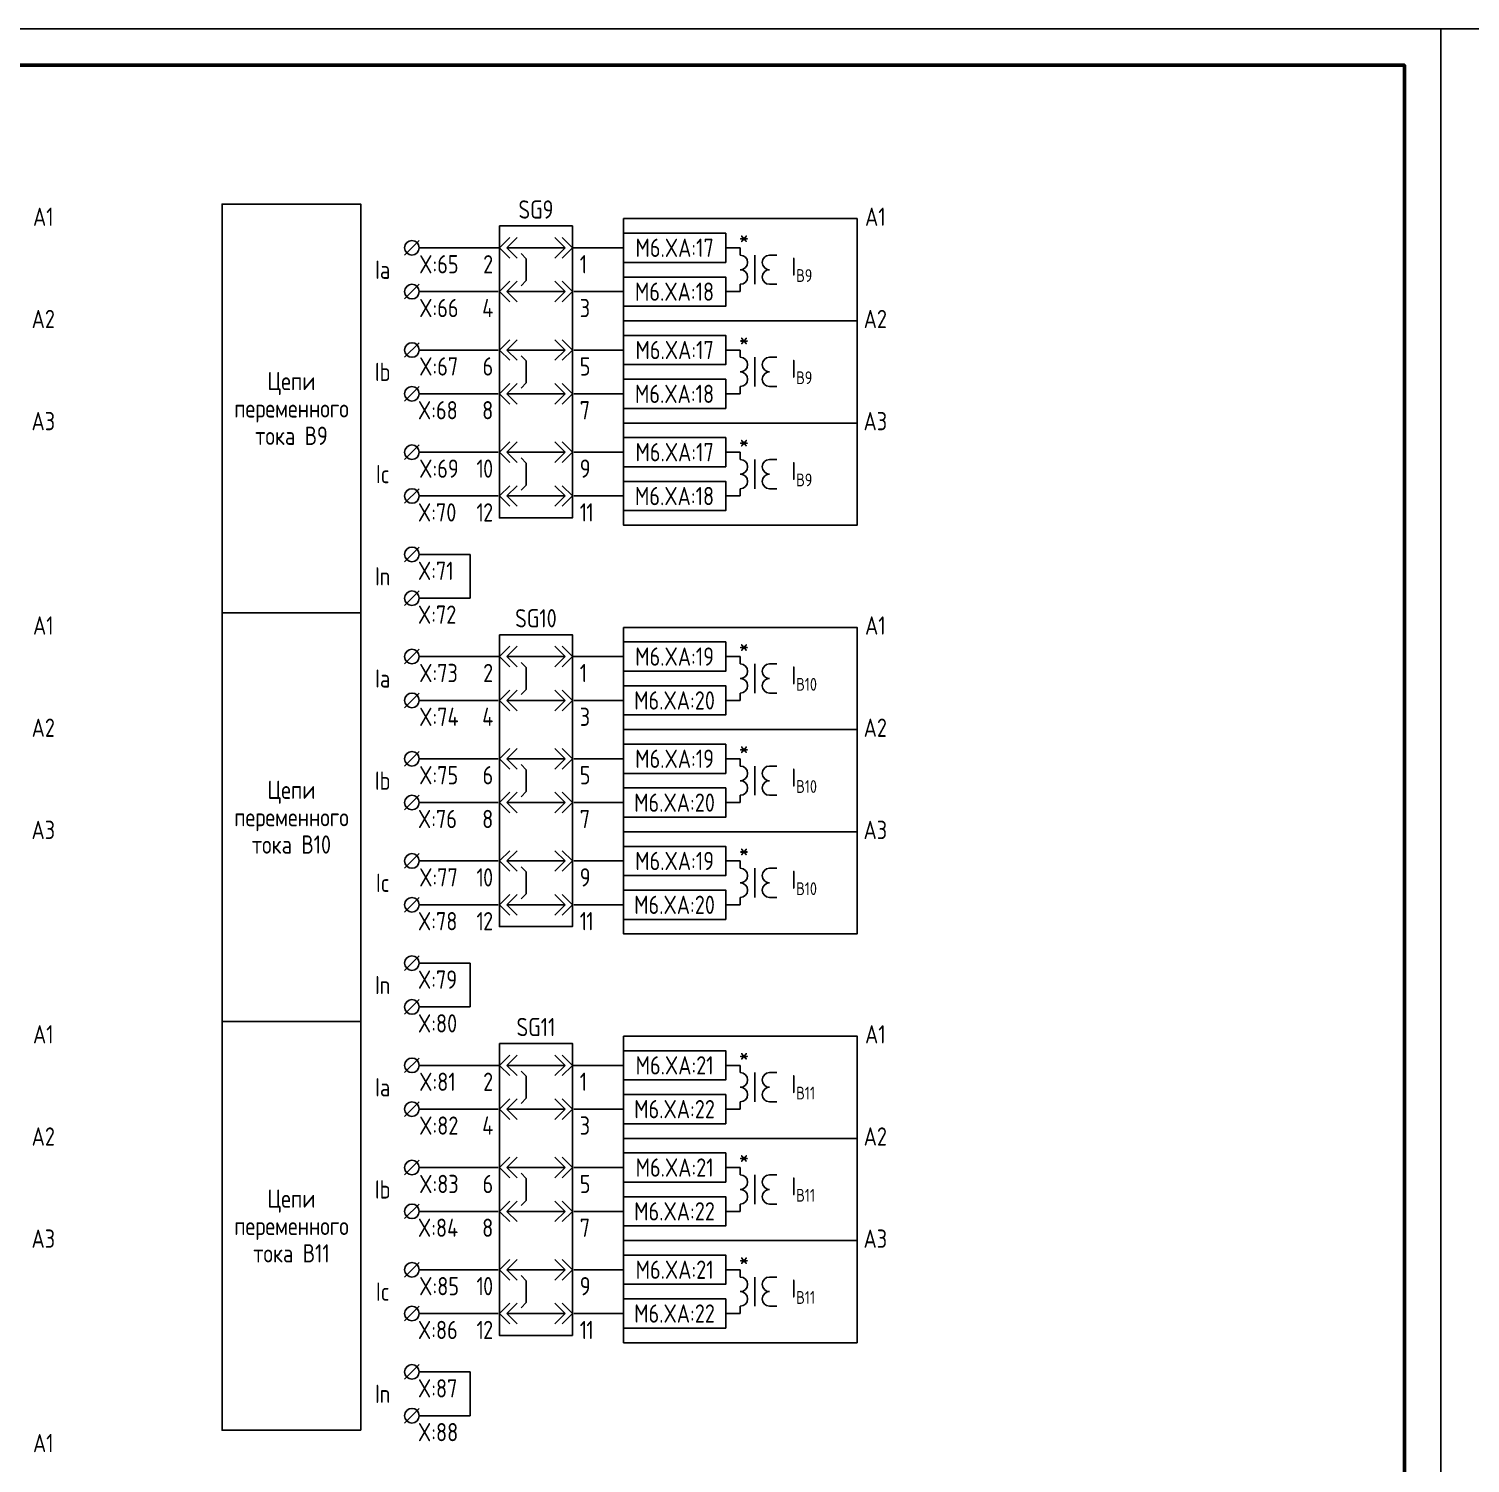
# Model space of a CAD drawing. Header units: millimetres. Extents: x -1050 to 7068, y 0 to 517.
# Drawn here: x 226.7 to 424.2, y 100.5 to 297 of the extents above; entities that cross this region are included whole.
import ezdxf

# ---------------------------------------------------------------- set-up
doc = ezdxf.new("R2010")
doc.units = ezdxf.units.MM
doc.styles.add('Gost_type_A', font='GOST_A.TTF')

# ---------------------------------------------------------------- blocks, each defined once
blk = doc.blocks.new('Формат_А3')
blk.add_lwpolyline([(-420, 297), (0, 297), (0, 0), (-420, 0)], close=True)
at = {"lineweight": 50}
blk.add_lwpolyline([(-400, 292), (-5, 292), (-5, 5), (-400, 5)], close=True, dxfattribs=at)
blk = doc.blocks.new('БИ_разъем')
for p, q in [((0, 0), (1.41, 1.41)), ((0, 0), (1.41, 1.41)), ((0, 0), (1.41, -1.41)), ((0, 0), (1.41, -1.41)), ((1, 0), (2.41, 1.41)), ((1, 0), (2.41, -1.41)), ((1, 0), (9, 0)), ((9, 0), (7.59, 1.41)), ((9, 0), (7.59, -1.41)), ((10, 0), (8.59, 1.41)), ((10, 0), (8.59, 1.41)), ((10, 0), (8.59, -1.41)), ((10, 0), (8.59, -1.41))]:
    blk.add_line(p, q)
blk = doc.blocks.new('БИ_перемычка')
for p, q in [((2.97, -0.79), (3.67, -1.5)), ((3.67, -1.5), (3.67, -4.5)), ((2.97, -5.21), (3.67, -4.5))]:
    blk.add_line(p, q)

msp = doc.modelspace()

# ---------------------------------------------------------------- linework, layer by layer
for p, q in [((280.19, 268), (278.19, 266)), ((280.19, 267), (291.19, 267)), ((301.19, 267), (308.19, 267)), ((324.19, 267), (322.19, 267)), ((280.19, 262), (278.19, 260)), ((280.2, 261), (291.02, 261)), ((301.36, 261), (308.19, 261)), ((322.19, 261), (324.19, 261)), ((280.19, 254), (278.19, 252)), ((280.2, 253), (291.02, 253)), ((301.36, 253), (308.19, 253)), ((324.19, 253), (322.19, 253)), ((280.19, 248), (278.19, 246)), ((280.2, 247), (291.02, 247)), ((301.36, 247), (308.19, 247)), ((322.19, 247), (324.19, 247)), ((280.19, 240), (278.19, 238)), ((280.2, 239), (291.02, 239)), ((301.36, 239), (308.19, 239)), ((324.19, 239), (322.19, 239)), ((280.19, 234), (278.19, 232)), ((280.2, 233), (291.02, 233)), ((301.36, 233), (308.19, 233)), ((322.19, 233), (324.19, 233)), ((280.19, 226), (278.19, 224)), ((280.2, 225), (287.19, 225)), ((287.19, 225), (287.19, 219)), ((280.19, 220), (278.19, 218)), ((287.19, 219), (280.2, 219)), ((280.19, 212), (278.19, 210)), ((280.19, 211), (291.19, 211)), ((301.19, 211), (308.19, 211)), ((324.19, 211), (322.19, 211)), ((280.19, 206), (278.19, 204)), ((280.2, 205), (291.02, 205)), ((301.36, 205), (308.19, 205)), ((322.19, 205), (324.19, 205)), ((280.19, 198), (278.19, 196)), ((280.2, 197), (291.02, 197)), ((301.36, 197), (308.19, 197)), ((324.19, 197), (322.19, 197)), ((280.19, 192), (278.19, 190)), ((280.2, 191), (291.02, 191)), ((301.36, 191), (308.19, 191)), ((322.19, 191), (324.19, 191)), ((280.19, 184), (278.19, 182)), ((280.2, 183), (291.02, 183)), ((301.36, 183), (308.19, 183)), ((324.19, 183), (322.19, 183)), ((280.19, 178), (278.19, 176)), ((280.2, 177), (291.02, 177)), ((301.36, 177), (308.19, 177)), ((322.19, 177), (324.19, 177)), ((280.19, 170), (278.19, 168)), ((280.2, 169), (287.19, 169)), ((287.19, 169), (287.19, 163)), ((280.19, 164), (278.19, 162)), ((287.19, 163), (280.2, 163)), ((280.19, 156), (278.19, 154)), ((280.19, 155), (291.19, 155)), ((301.19, 155), (308.19, 155)), ((324.19, 155), (322.19, 155)), ((280.19, 150), (278.19, 148)), ((280.2, 149), (291.02, 149)), ((301.36, 149), (308.19, 149)), ((322.19, 149), (324.19, 149)), ((280.19, 142), (278.19, 140)), ((280.2, 141), (291.02, 141)), ((301.36, 141), (308.19, 141)), ((324.19, 141), (322.19, 141)), ((280.19, 136), (278.19, 134)), ((280.2, 135), (291.02, 135)), ((301.36, 135), (308.19, 135)), ((322.19, 135), (324.19, 135)), ((280.19, 128), (278.19, 126)), ((280.2, 127), (291.02, 127)), ((301.36, 127), (308.19, 127)), ((324.19, 127), (322.19, 127)), ((280.19, 122), (278.19, 120)), ((280.2, 121), (291.02, 121)), ((301.36, 121), (308.19, 121)), ((322.19, 121), (324.19, 121)), ((280.19, 114), (278.19, 112)), ((280.2, 113), (287.19, 113)), ((287.19, 113), (287.19, 107)), ((280.19, 108), (278.19, 106)), ((287.19, 107), (280.2, 107))]:
    msp.add_line(p, q)
at = {"ltscale": 4}
for p, q in [((324.19, 267), (324.19, 266)), ((324.19, 266.5), (324.19, 266)), ((326.19, 266), (326.19, 262)), ((326.19, 266), (326.19, 262)), ((329.19, 266), (328.19, 266)), ((329.19, 266), (328.19, 266)), ((324.19, 261), (324.19, 262)), ((329.19, 262), (328.19, 262)), ((329.19, 262), (328.19, 262)), ((324.19, 253), (324.19, 252)), ((324.19, 252.5), (324.19, 252)), ((326.19, 252), (326.19, 248)), ((326.19, 252), (326.19, 248)), ((329.19, 252), (328.19, 252)), ((329.19, 252), (328.19, 252)), ((324.19, 247), (324.19, 248)), ((329.19, 248), (328.19, 248)), ((329.19, 248), (328.19, 248)), ((324.19, 239), (324.19, 238)), ((324.19, 238.5), (324.19, 238)), ((326.19, 238), (326.19, 234)), ((326.19, 238), (326.19, 234)), ((329.19, 238), (328.19, 238)), ((329.19, 238), (328.19, 238)), ((324.19, 233), (324.19, 234)), ((329.19, 234), (328.19, 234)), ((329.19, 234), (328.19, 234)), ((324.19, 211), (324.19, 210)), ((324.19, 210.5), (324.19, 210)), ((326.19, 210), (326.19, 206)), ((326.19, 210), (326.19, 206)), ((329.19, 210), (328.19, 210)), ((329.19, 210), (328.19, 210)), ((324.19, 205), (324.19, 206)), ((329.19, 206), (328.19, 206)), ((329.19, 206), (328.19, 206)), ((324.19, 197), (324.19, 196)), ((324.19, 196.5), (324.19, 196)), ((326.19, 196), (326.19, 192)), ((326.19, 196), (326.19, 192)), ((329.19, 196), (328.19, 196)), ((329.19, 196), (328.19, 196)), ((324.19, 191), (324.19, 192)), ((329.19, 192), (328.19, 192)), ((329.19, 192), (328.19, 192)), ((324.19, 183), (324.19, 182)), ((324.19, 182.5), (324.19, 182)), ((326.19, 182), (326.19, 178)), ((326.19, 182), (326.19, 178)), ((329.19, 182), (328.19, 182)), ((329.19, 182), (328.19, 182)), ((324.19, 177), (324.19, 178)), ((329.19, 178), (328.19, 178)), ((329.19, 178), (328.19, 178)), ((324.19, 155), (324.19, 154)), ((324.19, 154.5), (324.19, 154)), ((326.19, 154), (326.19, 150)), ((326.19, 154), (326.19, 150)), ((329.19, 154), (328.19, 154)), ((329.19, 154), (328.19, 154)), ((324.19, 149), (324.19, 150)), ((329.19, 150), (328.19, 150)), ((329.19, 150), (328.19, 150)), ((324.19, 141), (324.19, 140)), ((324.19, 140.5), (324.19, 140)), ((326.19, 140), (326.19, 136)), ((326.19, 140), (326.19, 136)), ((329.19, 140), (328.19, 140)), ((329.19, 140), (328.19, 140)), ((324.19, 135), (324.19, 136)), ((329.19, 136), (328.19, 136)), ((329.19, 136), (328.19, 136)), ((324.19, 127), (324.19, 126)), ((324.19, 126.5), (324.19, 126)), ((326.19, 126), (326.19, 122)), ((326.19, 126), (326.19, 122)), ((329.19, 126), (328.19, 126)), ((329.19, 126), (328.19, 126)), ((324.19, 121), (324.19, 122)), ((329.19, 122), (328.19, 122)), ((329.19, 122), (328.19, 122))]:
    msp.add_line(p, q, dxfattribs=at)
for points in [[(272.19, 217), (253.19, 217), (253.19, 273), (272.19, 273)], [(308.19, 271), (340.19, 271), (340.19, 257), (308.19, 257)], [(291.19, 270), (301.19, 270), (301.19, 230), (291.19, 230)], [(308.19, 269), (322.19, 269), (322.19, 265), (308.19, 265)], [(308.19, 263), (322.19, 263), (322.19, 259), (308.19, 259)], [(308.19, 257), (340.19, 257), (340.19, 243), (308.19, 243)], [(308.19, 255), (322.19, 255), (322.19, 251), (308.19, 251)], [(308.19, 249), (322.19, 249), (322.19, 245), (308.19, 245)], [(308.19, 243), (340.19, 243), (340.19, 229), (308.19, 229)], [(308.19, 241), (322.19, 241), (322.19, 237), (308.19, 237)], [(308.19, 235), (322.19, 235), (322.19, 231), (308.19, 231)], [(272.19, 161), (253.19, 161), (253.19, 217), (272.19, 217)], [(291.19, 214), (301.19, 214), (301.19, 174), (291.19, 174)], [(308.19, 215), (340.19, 215), (340.19, 201), (308.19, 201)], [(308.19, 213), (322.19, 213), (322.19, 209), (308.19, 209)], [(308.19, 207), (322.19, 207), (322.19, 203), (308.19, 203)], [(308.19, 201), (340.19, 201), (340.19, 187), (308.19, 187)], [(308.19, 199), (322.19, 199), (322.19, 195), (308.19, 195)], [(308.19, 193), (322.19, 193), (322.19, 189), (308.19, 189)], [(308.19, 187), (340.19, 187), (340.19, 173), (308.19, 173)], [(308.19, 185), (322.19, 185), (322.19, 181), (308.19, 181)], [(308.19, 179), (322.19, 179), (322.19, 175), (308.19, 175)], [(272.19, 105), (253.19, 105), (253.19, 161), (272.19, 161)], [(291.19, 158), (301.19, 158), (301.19, 118), (291.19, 118)], [(308.19, 159), (340.19, 159), (340.19, 145), (308.19, 145)], [(308.19, 157), (322.19, 157), (322.19, 153), (308.19, 153)], [(308.19, 151), (322.19, 151), (322.19, 147), (308.19, 147)], [(308.19, 145), (340.19, 145), (340.19, 131), (308.19, 131)], [(308.19, 143), (322.19, 143), (322.19, 139), (308.19, 139)], [(308.19, 137), (322.19, 137), (322.19, 133), (308.19, 133)], [(308.19, 131), (340.19, 131), (340.19, 117), (308.19, 117)], [(308.19, 129), (322.19, 129), (322.19, 125), (308.19, 125)], [(308.19, 123), (322.19, 123), (322.19, 119), (308.19, 119)]]:
    msp.add_lwpolyline(points, close=True)
for centre in [(279.19, 267), (279.19, 261), (279.19, 253), (279.19, 247), (279.19, 239), (279.19, 233), (279.19, 225), (279.19, 219), (279.19, 211), (279.19, 205), (279.19, 197), (279.19, 191), (279.19, 183), (279.19, 177), (279.19, 169), (279.19, 163), (279.19, 155), (279.19, 149), (279.19, 141), (279.19, 135), (279.19, 127), (279.19, 121), (279.19, 113), (279.19, 107)]:
    msp.add_circle(centre, 1)
for centre, start, end in [((324.19, 265), 270, 90), ((324.19, 265), 270, 90), ((328.19, 265), 90, 270), ((328.19, 265), 90, 270), ((324.19, 263), 270, 90), ((324.19, 263), 270, 90), ((328.19, 263), 90, 270), ((328.19, 263), 90, 270), ((324.19, 251), 270, 90), ((324.19, 251), 270, 90), ((328.19, 251), 90, 270), ((328.19, 251), 90, 270), ((324.19, 249), 270, 90), ((324.19, 249), 270, 90), ((328.19, 249), 90, 270), ((328.19, 249), 90, 270), ((324.19, 237), 270, 90), ((324.19, 237), 270, 90), ((328.19, 237), 90, 270), ((328.19, 237), 90, 270), ((324.19, 235), 270, 90), ((324.19, 235), 270, 90), ((328.19, 235), 90, 270), ((328.19, 235), 90, 270), ((324.19, 209), 270, 90), ((324.19, 209), 270, 90), ((328.19, 209), 90, 270), ((328.19, 209), 90, 270), ((324.19, 207), 270, 90), ((324.19, 207), 270, 90), ((328.19, 207), 90, 270), ((328.19, 207), 90, 270), ((324.19, 195), 270, 90), ((324.19, 195), 270, 90), ((328.19, 195), 90, 270), ((328.19, 195), 90, 270), ((324.19, 193), 270, 90), ((324.19, 193), 270, 90), ((328.19, 193), 90, 270), ((328.19, 193), 90, 270), ((324.19, 181), 270, 90), ((324.19, 181), 270, 90), ((328.19, 181), 90, 270), ((328.19, 181), 90, 270), ((324.19, 179), 270, 90), ((324.19, 179), 270, 90), ((328.19, 179), 90, 270), ((328.19, 179), 90, 270), ((324.19, 153), 270, 90), ((324.19, 153), 270, 90), ((328.19, 153), 90, 270), ((328.19, 153), 90, 270), ((324.19, 151), 270, 90), ((324.19, 151), 270, 90), ((328.19, 151), 90, 270), ((328.19, 151), 90, 270), ((324.19, 139), 270, 90), ((324.19, 139), 270, 90), ((328.19, 139), 90, 270), ((328.19, 139), 90, 270), ((324.19, 137), 270, 90), ((324.19, 137), 270, 90), ((328.19, 137), 90, 270), ((328.19, 137), 90, 270), ((324.19, 125), 270, 90), ((324.19, 125), 270, 90), ((328.19, 125), 90, 270), ((328.19, 125), 90, 270), ((324.19, 123), 270, 90), ((324.19, 123), 270, 90), ((328.19, 123), 90, 270), ((328.19, 123), 90, 270)]:
    msp.add_arc(centre, 1, start, end, dxfattribs=at)

# ---------------------------------------------------------------- block references
for name, p in [('Формат_А3', (420.19, 0)), ('Формат_А3', (840.19, 0)), ('БИ_разъем', (291.19, 267)), ('БИ_перемычка', (291.19, 267)), ('БИ_разъем', (291.19, 261)), ('БИ_разъем', (291.19, 253)), ('БИ_перемычка', (291.19, 253)), ('БИ_разъем', (291.19, 247)), ('БИ_разъем', (291.19, 239)), ('БИ_перемычка', (291.19, 239)), ('БИ_разъем', (291.19, 233)), ('БИ_разъем', (291.19, 211)), ('БИ_перемычка', (291.19, 211)), ('БИ_разъем', (291.19, 205)), ('БИ_разъем', (291.19, 197)), ('БИ_перемычка', (291.19, 197)), ('БИ_разъем', (291.19, 191)), ('БИ_разъем', (291.19, 183)), ('БИ_перемычка', (291.19, 183)), ('БИ_разъем', (291.19, 177)), ('БИ_разъем', (291.19, 155)), ('БИ_перемычка', (291.19, 155)), ('БИ_разъем', (291.19, 149)), ('БИ_разъем', (291.19, 141)), ('БИ_перемычка', (291.19, 141)), ('БИ_разъем', (291.19, 135)), ('БИ_разъем', (291.19, 127)), ('БИ_перемычка', (291.19, 127)), ('БИ_разъем', (291.19, 121))]:
    msp.add_blockref(name, p)

# ---------------------------------------------------------------- texts
at = {"char_height": 2.5, "line_spacing_factor": 0.9, "style": 'Gost_type_A'}
for s, insert, width, attachment_point in [('SG9', (296.19, 271), 10, 8), ('A1', (228.69, 270), 35, 8), ('A1', (342.69, 270), 35, 8), ('Ia', (275.19, 264), 6, 5), ('X:65', (280.19, 266), 10, 1), ('{\\T0.9;2}', (290.19, 266), 5, 3), ('{\\T0.9;1}', (302.19, 266), 5, 1), ('X:66', (280.19, 260), 10, 1), ('{\\T0.9;4}', (290.19, 260), 5, 3), ('{\\T0.9;3}', (302.19, 260), 5, 1), ('A2', (228.69, 256), 35, 8), ('A2', (342.69, 256), 35, 8), ('Ib', (275.19, 250), 6, 5), ('X:67', (280.19, 252), 10, 1), ('{\\T0.9;6}', (290.19, 252), 5, 3), ('{\\T0.9;5}', (302.19, 252), 5, 1), ('Цепи переменного тока В9', (262.69, 245), 19, 5), ('X:68', (280.02, 246), 10, 1), ('{\\T0.9;8}', (290.19, 246), 5, 3), ('{\\T0.9;7}', (302.19, 246), 5, 1), ('A3', (228.69, 242), 35, 8), ('A3', (342.69, 242), 35, 8), ('Ic', (275.19, 236), 6, 5), ('X:69', (280.19, 238), 10, 1), ('{\\T0.9;10}', (290.19, 238), 5, 3), ('{\\T0.9;9}', (302.19, 238), 5, 1), ('X:70', (280.02, 232), 10, 1), ('{\\T0.9;12}', (290.19, 232), 5, 3), ('{\\T0.9;11}', (302.19, 232), 5, 1), ('In', (275.19, 222), 6, 5), ('X:71', (280.02, 224), 10, 1), ('X:72', (280.02, 218), 10, 1), ('SG10', (296.19, 215), 10, 8), ('A1', (228.69, 214), 35, 8), ('A1', (342.69, 214), 35, 8), ('X:73', (280.19, 210), 10, 1), ('{\\T0.9;2}', (290.19, 210), 5, 3), ('{\\T0.9;1}', (302.19, 210), 5, 1), ('Ia', (275.19, 208), 6, 5), ('X:74', (280.19, 204), 10, 1), ('{\\T0.9;4}', (290.19, 204), 5, 3), ('{\\T0.9;3}', (302.19, 204), 5, 1), ('A2', (228.69, 200), 35, 8), ('A2', (342.69, 200), 35, 8), ('X:75', (280.19, 196), 10, 1), ('{\\T0.9;6}', (290.19, 196), 5, 3), ('{\\T0.9;5}', (302.19, 196), 5, 1), ('Цепи переменного тока В10', (262.69, 189), 19, 5), ('Ib', (275.19, 194), 6, 5), ('X:76', (280.02, 190), 10, 1), ('{\\T0.9;8}', (290.19, 190), 5, 3), ('{\\T0.9;7}', (302.19, 190), 5, 1), ('A3', (228.69, 186), 35, 8), ('A3', (342.69, 186), 35, 8), ('X:77', (280.19, 182), 10, 1), ('{\\T0.9;10}', (290.19, 182), 5, 3), ('{\\T0.9;9}', (302.19, 182), 5, 1), ('Ic', (275.19, 180), 6, 5), ('X:78', (280.02, 176), 10, 1), ('{\\T0.9;12}', (290.19, 176), 5, 3), ('{\\T0.9;11}', (302.19, 176), 5, 1), ('X:79', (280.02, 168), 10, 1), ('In', (275.19, 166), 6, 5), ('X:80', (280.02, 162), 10, 1), ('A1', (228.69, 158), 35, 8), ('SG11', (296.19, 159), 10, 8), ('A1', (342.69, 158), 35, 8), ('Ia', (275.19, 152), 6, 5), ('X:81', (280.19, 154), 10, 1), ('{\\T0.9;2}', (290.19, 154), 5, 3), ('{\\T0.9;1}', (302.19, 154), 5, 1), ('A2', (228.69, 144), 35, 8), ('X:82', (280.19, 148), 10, 1), ('{\\T0.9;4}', (290.19, 148), 5, 3), ('{\\T0.9;3}', (302.19, 148), 5, 1), ('A2', (342.69, 144), 35, 8), ('Ib', (275.19, 138), 6, 5), ('X:83', (280.19, 140), 10, 1), ('{\\T0.9;6}', (290.19, 140), 5, 3), ('{\\T0.9;5}', (302.19, 140), 5, 1), ('Цепи переменного тока В11', (262.69, 133), 19, 5), ('A3', (228.69, 130), 35, 8), ('X:84', (280.02, 134), 10, 1), ('{\\T0.9;8}', (290.19, 134), 5, 3), ('{\\T0.9;7}', (302.19, 134), 5, 1), ('A3', (342.69, 130), 35, 8), ('Ic', (275.19, 124), 6, 5), ('X:85', (280.19, 126), 10, 1), ('{\\T0.9;10}', (290.19, 126), 5, 3), ('{\\T0.9;9}', (302.19, 126), 5, 1), ('X:86', (280.02, 120), 10, 1), ('{\\T0.9;12}', (290.19, 120), 5, 3), ('{\\T0.9;11}', (302.19, 120), 5, 1), ('In', (275.19, 110), 6, 5), ('X:87', (280.02, 112), 10, 1), ('X:88', (280.02, 106), 10, 1), ('A1', (228.69, 102), 35, 8)]:
    msp.add_mtext(s, dxfattribs=dict(at, insert=insert, width=width, attachment_point=attachment_point))
at = {"char_height": 2.5, "style": 'Gost_type_A'}
for s, insert, width, attachment_point in [('*', (324.69, 268.5), 3, 5), ('M6.XA:17', (315.19, 267), 14, 5), ('\\A1;I{\\H0.7x;\\S^ В9;}', (331.19, 264), 8, 4), ('M6.XA:18', (315.18, 260.99), 14.018, 5), ('M6.XA:17', (315.19, 253), 14, 5), ('*', (324.69, 254.5), 3, 5), ('\\A1;I{\\H0.7x;\\S^ В9;}', (331.19, 250), 8, 4), ('M6.XA:18', (315.18, 246.99), 14.018, 5), ('M6.XA:17', (315.19, 239), 14, 5), ('*', (324.69, 240.5), 3, 5), ('\\A1;I{\\H0.7x;\\S^ В9;}', (331.19, 236), 8, 4), ('M6.XA:18', (315.18, 232.99), 14.018, 5), ('M6.XA:19', (315.19, 211), 14, 5), ('*', (324.69, 212.5), 3, 5), ('\\A1;I{\\H0.7x;\\S^ В10;}', (331.19, 208), 8, 4), ('M6.XA:20', (315.18, 204.99), 14.018, 5), ('M6.XA:19', (315.19, 197), 14, 5), ('*', (324.69, 198.5), 3, 5), ('\\A1;I{\\H0.7x;\\S^ В10;}', (331.19, 194), 8, 4), ('M6.XA:20', (315.18, 190.99), 14.018, 5), ('M6.XA:19', (315.19, 183), 14, 5), ('*', (324.69, 184.5), 3, 5), ('\\A1;I{\\H0.7x;\\S^ В10;}', (331.19, 180), 8, 4), ('M6.XA:20', (315.18, 176.99), 14.018, 5), ('M6.XA:21', (315.19, 155), 14, 5), ('*', (324.69, 156.5), 3, 5), ('\\A1;I{\\H0.7x;\\S^ В11;}', (331.19, 152), 8, 4), ('M6.XA:22', (315.18, 149), 14.018, 5), ('M6.XA:21', (315.19, 141), 14, 5), ('*', (324.69, 142.5), 3, 5), ('\\A1;I{\\H0.7x;\\S^ В11;}', (331.19, 138), 8, 4), ('M6.XA:22', (315.18, 135), 14.018, 5), ('*', (324.69, 128.5), 3, 5), ('M6.XA:21', (315.19, 127), 14, 5), ('\\A1;I{\\H0.7x;\\S^ В11;}', (331.19, 124), 8, 4), ('M6.XA:22', (315.18, 121), 14.018, 5)]:
    msp.add_mtext(s, dxfattribs=dict(at, insert=insert, width=width, attachment_point=attachment_point))

doc.saveas('drawing.dxf')
